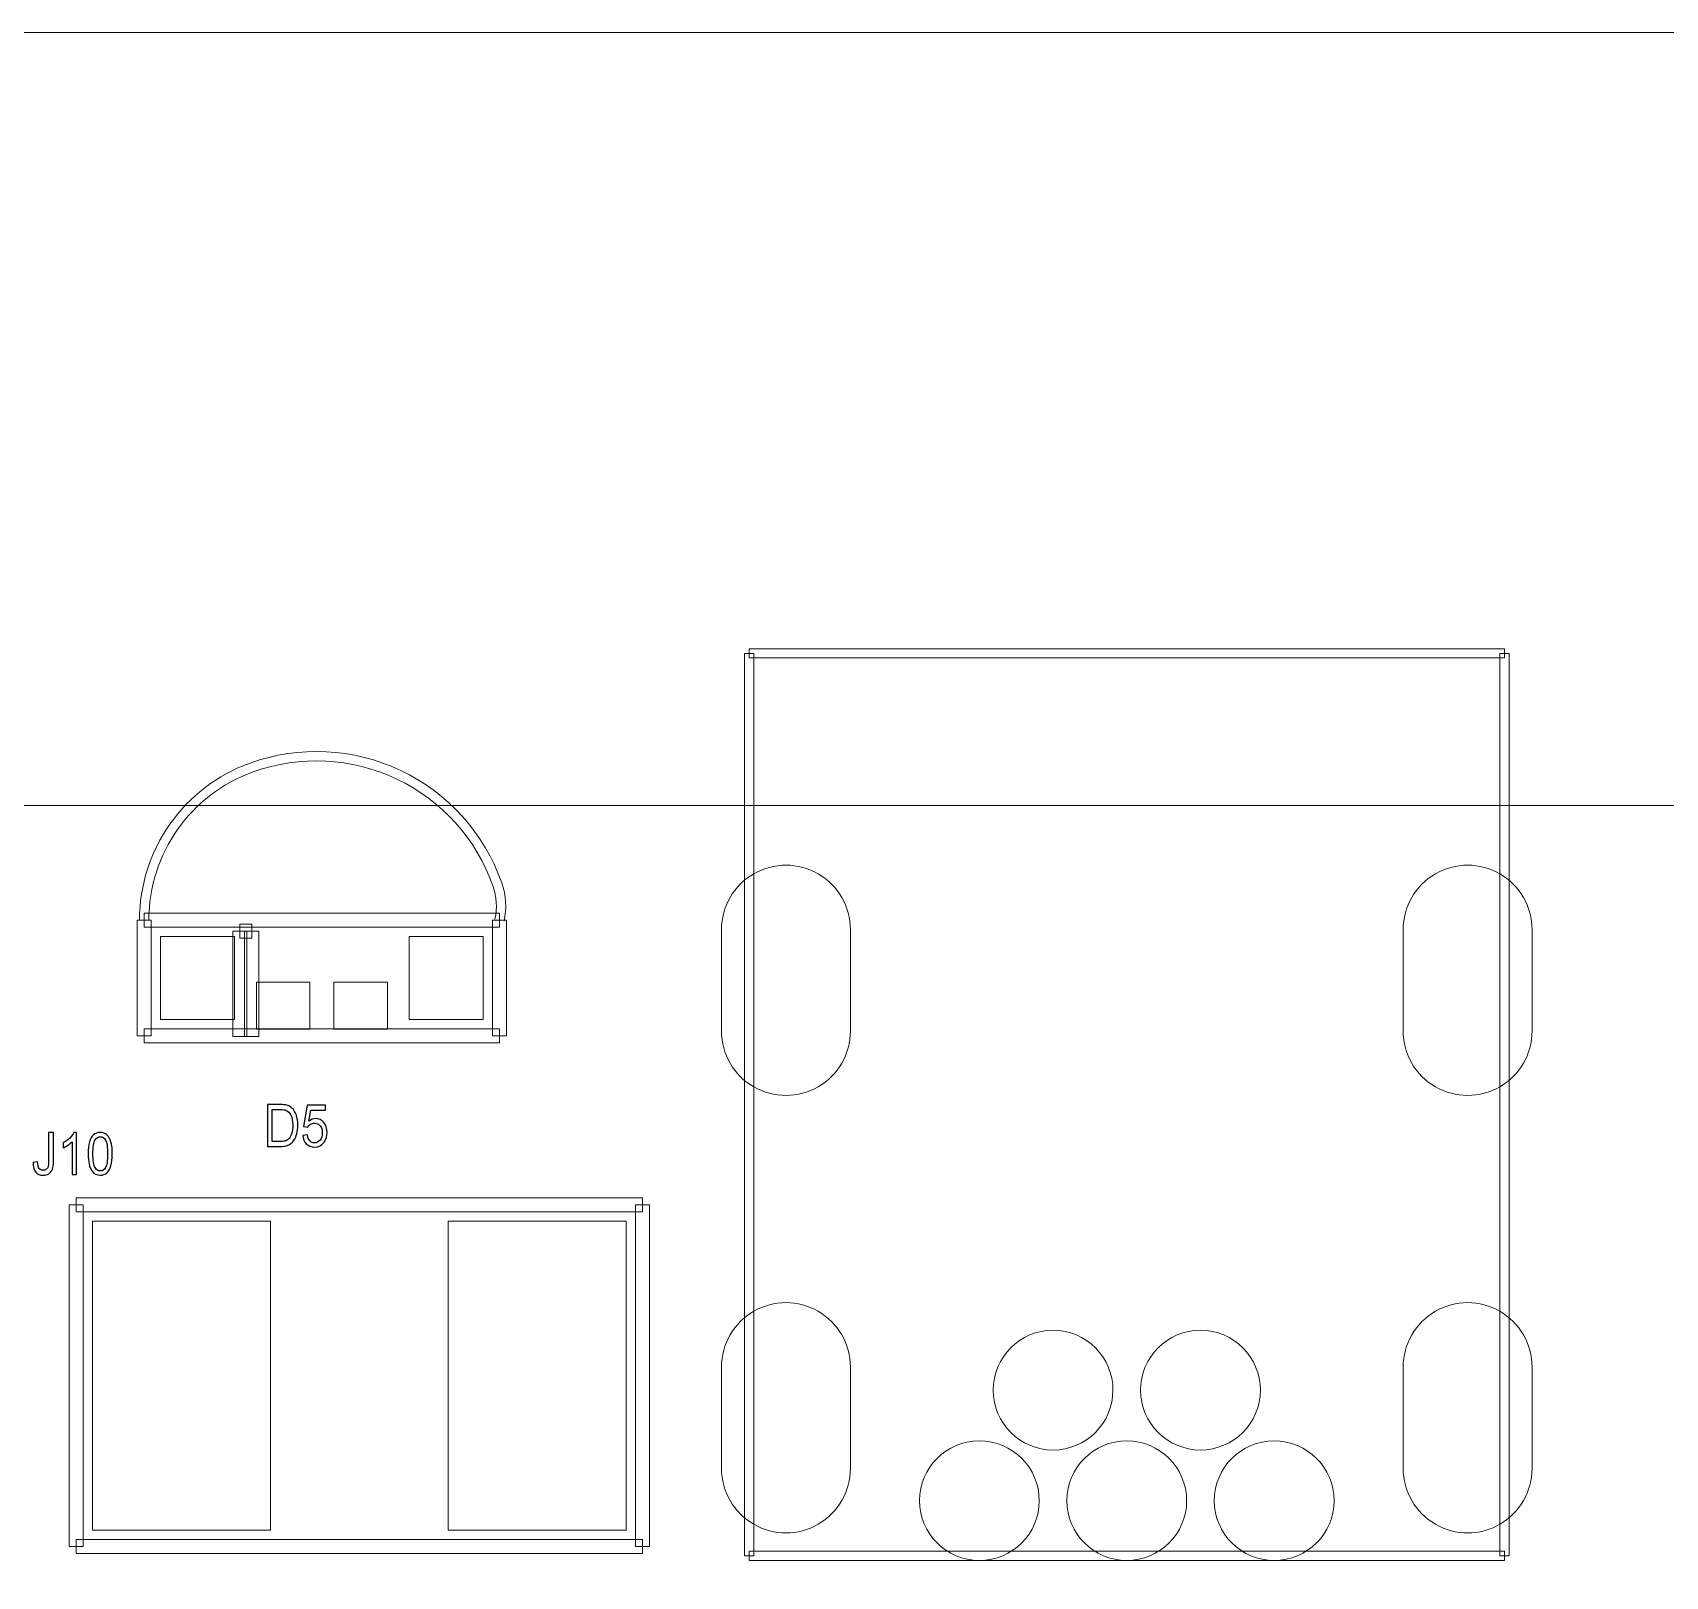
# Model space of a CAD drawing. Header units: millimetres. Extents: x -62 to 58, y -47 to 48.
# Drawn here: x -30.88 to -13.15, y 25.81 to 42.57 of the extents above; entities that cross this region are included whole.
import ezdxf

# ---------------------------------------------------------------- set-up
doc = ezdxf.new("R2010")
doc.units = ezdxf.units.MM
doc.header["$MEASUREMENT"] = 0
for name, color, linetype in [('BG_OUTLINE', 7, 'Continuous'), ('PG_SILKSCREEN_TOP', 7, 'Continuous'), ('PIN_SOLDERMASK_TOP', 7, 'Continuous'), ('RD_SILKSCREEN_TOP', 7, 'Continuous')]:
    doc.layers.add(name, color=color, linetype=linetype)

msp = doc.modelspace()

# ---------------------------------------------------------------- linework, layer by layer
at = {"layer": 'BG_OUTLINE', "lineweight": 20}
msp.add_open_spline([(-37.1347, 42.5733), (-37.1347, 42.5733), (-10.2111, 42.5733), (-10.2111, 42.5733)], degree=3, dxfattribs=at)
at = {"layer": 'BG_OUTLINE', "lineweight": 9}
msp.add_open_spline([(-39.9999, -35.8165), (-39.9999, -35.8165), (-39.9999, 34.1833), (-39.9999, 34.1833), (-39.9999, 34.1833), (-39.9999, 34.1833), (39.9999, 34.1833), (39.9999, 34.1833), (39.9999, 34.1833), (39.9999, 34.1833), (39.9999, -35.8165), (39.9999, -35.8165), (39.9999, -35.8165), (39.9999, -35.8165), (-39.9999, -35.8165), (-39.9999, -35.8165)], degree=3, knots=[0, 0, 0, 0, 0.25, 0.25, 0.25, 0.25, 0.5, 0.5, 0.5, 0.5, 0.75, 0.75, 0.75, 0.75, 1, 1, 1, 1], dxfattribs=at)
at = {"layer": 'PG_SILKSCREEN_TOP', "lineweight": 9}
for points, knots in [([(-23.0491, 26.0336), (-23.0491, 26.0336), (-23.1491, 26.0336), (-23.1491, 26.0336), (-23.1491, 26.0336), (-23.1491, 26.0336), (-23.1491, 35.8336), (-23.1491, 35.8336), (-23.1491, 35.8336), (-23.1491, 35.8336), (-23.0491, 35.8336), (-23.0491, 35.8336), (-23.0491, 35.8336), (-23.0491, 35.8336), (-23.0491, 26.0336), (-23.0491, 26.0336)], [0, 0, 0, 0, 0.25, 0.25, 0.25, 0.25, 0.5, 0.5, 0.5, 0.5, 0.75, 0.75, 0.75, 0.75, 1, 1, 1, 1]), ([(-23.0991, 35.7836), (-23.0991, 35.7836), (-23.0991, 35.8836), (-23.0991, 35.8836), (-23.0991, 35.8836), (-23.0991, 35.8836), (-14.8992, 35.8836), (-14.8992, 35.8836), (-14.8992, 35.8836), (-14.8992, 35.8836), (-14.8992, 35.7836), (-14.8992, 35.7836), (-14.8992, 35.7836), (-14.8992, 35.7836), (-23.0991, 35.7836), (-23.0991, 35.7836)], [0, 0, 0, 0, 0.25, 0.25, 0.25, 0.25, 0.5, 0.5, 0.5, 0.5, 0.75, 0.75, 0.75, 0.75, 1, 1, 1, 1]), ([(-14.9492, 35.8336), (-14.9492, 35.8336), (-14.8492, 35.8336), (-14.8492, 35.8336), (-14.8492, 35.8336), (-14.8492, 35.8336), (-14.8492, 26.0336), (-14.8492, 26.0336), (-14.8492, 26.0336), (-14.8492, 26.0336), (-14.9492, 26.0336), (-14.9492, 26.0336), (-14.9492, 26.0336), (-14.9492, 26.0336), (-14.9492, 35.8336), (-14.9492, 35.8336)], [0, 0, 0, 0, 0.25, 0.25, 0.25, 0.25, 0.5, 0.5, 0.5, 0.5, 0.75, 0.75, 0.75, 0.75, 1, 1, 1, 1]), ([(-28.5159, 34.6426), (-27.9816, 34.8344), (-27.3929, 34.8052), (-26.8803, 34.5615), (-26.8803, 34.5615), (-26.3676, 34.3178), (-25.9724, 33.8771), (-25.7838, 33.3416)], [0, 0, 0, 0, 0.5, 0.5, 0.5, 0.5, 1, 1, 1, 1]), ([(-25.8797, 33.3079), (-26.0594, 33.8185), (-26.4354, 34.2363), (-26.9243, 34.4687), (-26.9243, 34.4687), (-27.4132, 34.7011), (-27.9721, 34.7298), (-28.4816, 34.5469)], [0, 0, 0, 0, 0.5, 0.5, 0.5, 0.5, 1, 1, 1, 1]), ([(-29.6654, 32.8612), (-29.6654, 32.8612), (-29.6654, 33.0136), (-29.6654, 33.0136), (-29.6654, 33.0136), (-29.6654, 33.0136), (-25.8081, 33.0136), (-25.8081, 33.0136), (-25.8081, 33.0136), (-25.8081, 33.0136), (-25.8081, 32.8612), (-25.8081, 32.8612), (-25.8081, 32.8612), (-25.8081, 32.8612), (-29.6654, 32.8612), (-29.6654, 32.8612)], [0, 0, 0, 0, 0.25, 0.25, 0.25, 0.25, 0.5, 0.5, 0.5, 0.5, 0.75, 0.75, 0.75, 0.75, 1, 1, 1, 1]), ([(-29.5892, 31.6801), (-29.5892, 31.6801), (-29.7416, 31.6801), (-29.7416, 31.6801), (-29.7416, 31.6801), (-29.7416, 31.6801), (-29.7416, 32.9374), (-29.7416, 32.9374), (-29.7416, 32.9374), (-29.7416, 32.9374), (-29.5892, 32.9374), (-29.5892, 32.9374), (-29.5892, 32.9374), (-29.5892, 32.9374), (-29.5892, 31.6801), (-29.5892, 31.6801)], [0, 0, 0, 0, 0.25, 0.25, 0.25, 0.25, 0.5, 0.5, 0.5, 0.5, 0.75, 0.75, 0.75, 0.75, 1, 1, 1, 1]), ([(-28.702, 32.8167), (-28.702, 32.8167), (-28.5496, 32.8167), (-28.5496, 32.8167), (-28.5496, 32.8167), (-28.5496, 32.8167), (-28.5496, 31.6737), (-28.5496, 31.6737), (-28.5496, 31.6737), (-28.5496, 31.6737), (-28.702, 31.6737), (-28.702, 31.6737), (-28.702, 31.6737), (-28.702, 31.6737), (-28.702, 32.8167), (-28.702, 32.8167)], [0, 0, 0, 0, 0.25, 0.25, 0.25, 0.25, 0.5, 0.5, 0.5, 0.5, 0.75, 0.75, 0.75, 0.75, 1, 1, 1, 1]), ([(-28.4988, 32.8929), (-28.4988, 32.8929), (-28.4988, 32.7405), (-28.4988, 32.7405), (-28.4988, 32.7405), (-28.4988, 32.7405), (-28.6258, 32.7405), (-28.6258, 32.7405), (-28.6258, 32.7405), (-28.6258, 32.7405), (-28.6258, 32.8929), (-28.6258, 32.8929), (-28.6258, 32.8929), (-28.6258, 32.8929), (-28.4988, 32.8929), (-28.4988, 32.8929)], [0, 0, 0, 0, 0.25, 0.25, 0.25, 0.25, 0.5, 0.5, 0.5, 0.5, 0.75, 0.75, 0.75, 0.75, 1, 1, 1, 1]), ([(-28.4226, 31.6737), (-28.4226, 31.6737), (-28.575, 31.6737), (-28.575, 31.6737), (-28.575, 31.6737), (-28.575, 31.6737), (-28.575, 32.8167), (-28.575, 32.8167), (-28.575, 32.8167), (-28.575, 32.8167), (-28.4226, 32.8167), (-28.4226, 32.8167), (-28.4226, 32.8167), (-28.4226, 32.8167), (-28.4226, 31.6737), (-28.4226, 31.6737)], [0, 0, 0, 0, 0.25, 0.25, 0.25, 0.25, 0.5, 0.5, 0.5, 0.5, 0.75, 0.75, 0.75, 0.75, 1, 1, 1, 1]), ([(-25.8843, 32.9374), (-25.8843, 32.9374), (-25.7319, 32.9374), (-25.7319, 32.9374), (-25.7319, 32.9374), (-25.7319, 32.9374), (-25.7319, 31.6801), (-25.7319, 31.6801), (-25.7319, 31.6801), (-25.7319, 31.6801), (-25.8843, 31.6801), (-25.8843, 31.6801), (-25.8843, 31.6801), (-25.8843, 31.6801), (-25.8843, 32.9374), (-25.8843, 32.9374)], [0, 0, 0, 0, 0.25, 0.25, 0.25, 0.25, 0.5, 0.5, 0.5, 0.5, 0.75, 0.75, 0.75, 0.75, 1, 1, 1, 1]), ([(-25.8081, 31.7563), (-25.8081, 31.7563), (-25.8081, 31.6039), (-25.8081, 31.6039), (-25.8081, 31.6039), (-25.8081, 31.6039), (-29.6654, 31.6039), (-29.6654, 31.6039), (-29.6654, 31.6039), (-29.6654, 31.6039), (-29.6654, 31.7563), (-29.6654, 31.7563), (-29.6654, 31.7563), (-29.6654, 31.7563), (-25.8081, 31.7563), (-25.8081, 31.7563)], [0, 0, 0, 0, 0.25, 0.25, 0.25, 0.25, 0.5, 0.5, 0.5, 0.5, 0.75, 0.75, 0.75, 0.75, 1, 1, 1, 1]), ([(-30.3276, 26.1365), (-30.3276, 26.1365), (-30.48, 26.1365), (-30.48, 26.1365), (-30.48, 26.1365), (-30.48, 26.1365), (-30.48, 29.8449), (-30.48, 29.8449), (-30.48, 29.8449), (-30.48, 29.8449), (-30.3276, 29.8449), (-30.3276, 29.8449), (-30.3276, 29.8449), (-30.3276, 29.8449), (-30.3276, 26.1365), (-30.3276, 26.1365)], [0, 0, 0, 0, 0.25, 0.25, 0.25, 0.25, 0.5, 0.5, 0.5, 0.5, 0.75, 0.75, 0.75, 0.75, 1, 1, 1, 1]), ([(-30.4038, 29.7687), (-30.4038, 29.7687), (-30.4038, 29.9211), (-30.4038, 29.9211), (-30.4038, 29.9211), (-30.4038, 29.9211), (-24.257, 29.9211), (-24.257, 29.9211), (-24.257, 29.9211), (-24.257, 29.9211), (-24.257, 29.7687), (-24.257, 29.7687), (-24.257, 29.7687), (-24.257, 29.7687), (-30.4038, 29.7687), (-30.4038, 29.7687)], [0, 0, 0, 0, 0.25, 0.25, 0.25, 0.25, 0.5, 0.5, 0.5, 0.5, 0.75, 0.75, 0.75, 0.75, 1, 1, 1, 1]), ([(-24.3332, 29.8449), (-24.3332, 29.8449), (-24.1808, 29.8449), (-24.1808, 29.8449), (-24.1808, 29.8449), (-24.1808, 29.8449), (-24.1808, 26.1365), (-24.1808, 26.1365), (-24.1808, 26.1365), (-24.1808, 26.1365), (-24.3332, 26.1365), (-24.3332, 26.1365), (-24.3332, 26.1365), (-24.3332, 26.1365), (-24.3332, 29.8449), (-24.3332, 29.8449)], [0, 0, 0, 0, 0.25, 0.25, 0.25, 0.25, 0.5, 0.5, 0.5, 0.5, 0.75, 0.75, 0.75, 0.75, 1, 1, 1, 1]), ([(-24.257, 26.2127), (-24.257, 26.2127), (-24.257, 26.0603), (-24.257, 26.0603), (-24.257, 26.0603), (-24.257, 26.0603), (-30.4038, 26.0603), (-30.4038, 26.0603), (-30.4038, 26.0603), (-30.4038, 26.0603), (-30.4038, 26.2127), (-30.4038, 26.2127), (-30.4038, 26.2127), (-30.4038, 26.2127), (-24.257, 26.2127), (-24.257, 26.2127)], [0, 0, 0, 0, 0.25, 0.25, 0.25, 0.25, 0.5, 0.5, 0.5, 0.5, 0.75, 0.75, 0.75, 0.75, 1, 1, 1, 1]), ([(-14.8992, 26.0836), (-14.8992, 26.0836), (-14.8992, 25.9836), (-14.8992, 25.9836), (-14.8992, 25.9836), (-14.8992, 25.9836), (-23.0991, 25.9836), (-23.0991, 25.9836), (-23.0991, 25.9836), (-23.0991, 25.9836), (-23.0991, 26.0836), (-23.0991, 26.0836), (-23.0991, 26.0836), (-23.0991, 26.0836), (-14.8992, 26.0836), (-14.8992, 26.0836)], [0, 0, 0, 0, 0.25, 0.25, 0.25, 0.25, 0.5, 0.5, 0.5, 0.5, 0.75, 0.75, 0.75, 0.75, 1, 1, 1, 1])]:
    msp.add_open_spline(points, degree=3, knots=knots, dxfattribs=at)
for points in [[(-29.7162, 32.9374), (-29.7164, 33.7018), (-29.2354, 34.3844), (-28.5159, 34.6426)], [(-28.4816, 34.5469), (-29.1614, 34.3031), (-29.6148, 33.6596), (-29.6146, 32.9374)], [(-25.7838, 33.3416), (-25.737, 33.2083), (-25.7282, 33.0645), (-25.7585, 32.9265)], [(-25.8577, 32.9483), (-25.8315, 33.0679), (-25.8391, 33.1924), (-25.8797, 33.3079)]]:
    msp.add_open_spline(points, degree=3, dxfattribs=at)
at = {"layer": 'PIN_SOLDERMASK_TOP', "lineweight": 9}
for points, knots in [([(-23.3991, 31.7336), (-23.3991, 31.7336), (-23.3991, 32.8336), (-23.3991, 32.8336), (-23.3991, 32.8336), (-23.3991, 33.0836), (-23.2657, 33.3147), (-23.0491, 33.4398), (-23.0491, 33.4398), (-22.8326, 33.5648), (-22.5657, 33.5648), (-22.3491, 33.4398), (-22.3491, 33.4398), (-22.1326, 33.3147), (-21.9991, 33.0836), (-21.9991, 32.8336), (-21.9991, 32.8336), (-21.9991, 32.8336), (-21.9991, 31.7336), (-21.9991, 31.7336), (-21.9991, 31.7336), (-21.9991, 31.4835), (-22.1326, 31.2524), (-22.3491, 31.1273), (-22.3491, 31.1273), (-22.5657, 31.0023), (-22.8326, 31.0023), (-23.0491, 31.1273), (-23.0491, 31.1273), (-23.2657, 31.2524), (-23.3991, 31.4835), (-23.3991, 31.7336)], [0, 0, 0, 0, 0.125, 0.125, 0.125, 0.125, 0.25, 0.25, 0.25, 0.25, 0.375, 0.375, 0.375, 0.375, 0.5, 0.5, 0.5, 0.5, 0.625, 0.625, 0.625, 0.625, 0.75, 0.75, 0.75, 0.75, 0.875, 0.875, 0.875, 0.875, 1, 1, 1, 1]), ([(-15.9992, 31.7336), (-15.9992, 31.7336), (-15.9992, 32.8336), (-15.9992, 32.8336), (-15.9992, 32.8336), (-15.9992, 33.0836), (-15.8657, 33.3147), (-15.6492, 33.4398), (-15.6492, 33.4398), (-15.4326, 33.5648), (-15.1657, 33.5648), (-14.9492, 33.4398), (-14.9492, 33.4398), (-14.7326, 33.3147), (-14.5992, 33.0836), (-14.5992, 32.8336), (-14.5992, 32.8336), (-14.5992, 32.8336), (-14.5992, 31.7336), (-14.5992, 31.7336), (-14.5992, 31.7336), (-14.5992, 31.4835), (-14.7326, 31.2524), (-14.9492, 31.1273), (-14.9492, 31.1273), (-15.1657, 31.0023), (-15.4326, 31.0023), (-15.6492, 31.1273), (-15.6492, 31.1273), (-15.8657, 31.2524), (-15.9992, 31.4835), (-15.9992, 31.7336)], [0, 0, 0, 0, 0.125, 0.125, 0.125, 0.125, 0.25, 0.25, 0.25, 0.25, 0.375, 0.375, 0.375, 0.375, 0.5, 0.5, 0.5, 0.5, 0.625, 0.625, 0.625, 0.625, 0.75, 0.75, 0.75, 0.75, 0.875, 0.875, 0.875, 0.875, 1, 1, 1, 1]), ([(-28.6859, 32.7596), (-28.6859, 32.7596), (-28.6859, 31.8579), (-28.6859, 31.8579), (-28.6859, 31.8579), (-28.6859, 31.8579), (-29.4876, 31.8579), (-29.4876, 31.8579), (-29.4876, 31.8579), (-29.4876, 31.8579), (-29.4876, 32.7596), (-29.4876, 32.7596), (-29.4876, 32.7596), (-29.4876, 32.7596), (-28.6859, 32.7596), (-28.6859, 32.7596)], [0, 0, 0, 0, 0.25, 0.25, 0.25, 0.25, 0.5, 0.5, 0.5, 0.5, 0.75, 0.75, 0.75, 0.75, 1, 1, 1, 1]), ([(-25.9859, 32.7596), (-25.9859, 32.7596), (-25.9859, 31.8579), (-25.9859, 31.8579), (-25.9859, 31.8579), (-25.9859, 31.8579), (-26.7876, 31.8579), (-26.7876, 31.8579), (-26.7876, 31.8579), (-26.7876, 31.8579), (-26.7876, 32.7596), (-26.7876, 32.7596), (-26.7876, 32.7596), (-26.7876, 32.7596), (-25.9859, 32.7596), (-25.9859, 32.7596)], [0, 0, 0, 0, 0.25, 0.25, 0.25, 0.25, 0.5, 0.5, 0.5, 0.5, 0.75, 0.75, 0.75, 0.75, 1, 1, 1, 1]), ([(-27.866, 32.2628), (-27.866, 32.2628), (-27.866, 31.7548), (-27.866, 31.7548), (-27.866, 31.7548), (-27.866, 31.7548), (-28.4477, 31.7548), (-28.4477, 31.7548), (-28.4477, 31.7548), (-28.4477, 31.7548), (-28.4477, 32.2628), (-28.4477, 32.2628), (-28.4477, 32.2628), (-28.4477, 32.2628), (-27.866, 32.2628), (-27.866, 32.2628)], [0, 0, 0, 0, 0.25, 0.25, 0.25, 0.25, 0.5, 0.5, 0.5, 0.5, 0.75, 0.75, 0.75, 0.75, 1, 1, 1, 1]), ([(-27.0258, 32.2628), (-27.0258, 32.2628), (-27.0258, 31.7548), (-27.0258, 31.7548), (-27.0258, 31.7548), (-27.0258, 31.7548), (-27.6075, 31.7548), (-27.6075, 31.7548), (-27.6075, 31.7548), (-27.6075, 31.7548), (-27.6075, 32.2628), (-27.6075, 32.2628), (-27.6075, 32.2628), (-27.6075, 32.2628), (-27.0258, 32.2628), (-27.0258, 32.2628)], [0, 0, 0, 0, 0.25, 0.25, 0.25, 0.25, 0.5, 0.5, 0.5, 0.5, 0.75, 0.75, 0.75, 0.75, 1, 1, 1, 1]), ([(-30.226, 26.3143), (-30.226, 26.3143), (-30.226, 29.6671), (-30.226, 29.6671), (-30.226, 29.6671), (-30.226, 29.6671), (-28.2956, 29.6671), (-28.2956, 29.6671), (-28.2956, 29.6671), (-28.2956, 29.6671), (-28.2956, 26.3143), (-28.2956, 26.3143), (-28.2956, 26.3143), (-28.2956, 26.3143), (-30.226, 26.3143), (-30.226, 26.3143)], [0, 0, 0, 0, 0.25, 0.25, 0.25, 0.25, 0.5, 0.5, 0.5, 0.5, 0.75, 0.75, 0.75, 0.75, 1, 1, 1, 1]), ([(-26.3652, 26.3143), (-26.3652, 26.3143), (-26.3652, 29.6671), (-26.3652, 29.6671), (-26.3652, 29.6671), (-26.3652, 29.6671), (-24.4348, 29.6671), (-24.4348, 29.6671), (-24.4348, 29.6671), (-24.4348, 29.6671), (-24.4348, 26.3143), (-24.4348, 26.3143), (-24.4348, 26.3143), (-24.4348, 26.3143), (-26.3652, 26.3143), (-26.3652, 26.3143)], [0, 0, 0, 0, 0.25, 0.25, 0.25, 0.25, 0.5, 0.5, 0.5, 0.5, 0.75, 0.75, 0.75, 0.75, 1, 1, 1, 1]), ([(-23.3991, 26.9836), (-23.3991, 26.9836), (-23.3991, 28.0835), (-23.3991, 28.0835), (-23.3991, 28.0835), (-23.3991, 28.3336), (-23.2657, 28.5647), (-23.0491, 28.6898), (-23.0491, 28.6898), (-22.8326, 28.8148), (-22.5657, 28.8148), (-22.3491, 28.6898), (-22.3491, 28.6898), (-22.1326, 28.5647), (-21.9991, 28.3336), (-21.9991, 28.0835), (-21.9991, 28.0835), (-21.9991, 28.0835), (-21.9991, 26.9836), (-21.9991, 26.9836), (-21.9991, 26.9836), (-21.9991, 26.7335), (-22.1326, 26.5024), (-22.3491, 26.3773), (-22.3491, 26.3773), (-22.5657, 26.2523), (-22.8326, 26.2523), (-23.0491, 26.3773), (-23.0491, 26.3773), (-23.2657, 26.5024), (-23.3991, 26.7335), (-23.3991, 26.9836)], [0, 0, 0, 0, 0.125, 0.125, 0.125, 0.125, 0.25, 0.25, 0.25, 0.25, 0.375, 0.375, 0.375, 0.375, 0.5, 0.5, 0.5, 0.5, 0.625, 0.625, 0.625, 0.625, 0.75, 0.75, 0.75, 0.75, 0.875, 0.875, 0.875, 0.875, 1, 1, 1, 1]), ([(-15.9992, 26.9836), (-15.9992, 26.9836), (-15.9992, 28.0835), (-15.9992, 28.0835), (-15.9992, 28.0835), (-15.9992, 28.3336), (-15.8657, 28.5647), (-15.6492, 28.6898), (-15.6492, 28.6898), (-15.4326, 28.8148), (-15.1657, 28.8148), (-14.9492, 28.6898), (-14.9492, 28.6898), (-14.7326, 28.5647), (-14.5992, 28.3336), (-14.5992, 28.0835), (-14.5992, 28.0835), (-14.5992, 28.0835), (-14.5992, 26.9836), (-14.5992, 26.9836), (-14.5992, 26.9836), (-14.5992, 26.7335), (-14.7326, 26.5024), (-14.9492, 26.3773), (-14.9492, 26.3773), (-15.1657, 26.2523), (-15.4326, 26.2523), (-15.6492, 26.3773), (-15.6492, 26.3773), (-15.8657, 26.5024), (-15.9992, 26.7335), (-15.9992, 26.9836)], [0, 0, 0, 0, 0.125, 0.125, 0.125, 0.125, 0.25, 0.25, 0.25, 0.25, 0.375, 0.375, 0.375, 0.375, 0.5, 0.5, 0.5, 0.5, 0.625, 0.625, 0.625, 0.625, 0.75, 0.75, 0.75, 0.75, 0.875, 0.875, 0.875, 0.875, 1, 1, 1, 1]), ([(-19.1491, 27.8335), (-19.1491, 28.1925), (-19.4402, 28.4835), (-19.7991, 28.4835), (-19.7991, 28.4835), (-20.1581, 28.4835), (-20.4491, 28.1925), (-20.4491, 27.8336), (-20.4491, 27.8336), (-20.4491, 27.4746), (-20.1581, 27.1836), (-19.7992, 27.1836), (-19.7992, 27.1836), (-19.4402, 27.1835), (-19.1492, 27.4746), (-19.1491, 27.8335)], [0, 0, 0, 0, 0.25, 0.25, 0.25, 0.25, 0.5, 0.5, 0.5, 0.5, 0.75, 0.75, 0.75, 0.75, 1, 1, 1, 1]), ([(-17.5492, 27.8335), (-17.5492, 28.1925), (-17.8402, 28.4835), (-18.1992, 28.4835), (-18.1992, 28.4835), (-18.5581, 28.4835), (-18.8491, 28.1925), (-18.8491, 27.8336), (-18.8491, 27.8336), (-18.8492, 27.4746), (-18.5581, 27.1836), (-18.1992, 27.1836), (-18.1992, 27.1836), (-17.8402, 27.1835), (-17.5492, 27.4746), (-17.5492, 27.8335)], [0, 0, 0, 0, 0.25, 0.25, 0.25, 0.25, 0.5, 0.5, 0.5, 0.5, 0.75, 0.75, 0.75, 0.75, 1, 1, 1, 1]), ([(-19.9491, 26.6336), (-19.9491, 26.9925), (-20.2402, 27.2836), (-20.5991, 27.2836), (-20.5991, 27.2836), (-20.9581, 27.2836), (-21.2491, 26.9925), (-21.2491, 26.6336), (-21.2491, 26.6336), (-21.2491, 26.2746), (-20.9581, 25.9836), (-20.5991, 25.9836), (-20.5991, 25.9836), (-20.2402, 25.9836), (-19.9491, 26.2746), (-19.9491, 26.6335)], [0, 0, 0, 0, 0.25, 0.25, 0.25, 0.25, 0.5, 0.5, 0.5, 0.5, 0.75, 0.75, 0.75, 0.75, 1, 1, 1, 1]), ([(-18.3492, 26.6336), (-18.3492, 26.9925), (-18.6402, 27.2836), (-18.9991, 27.2836), (-18.9991, 27.2836), (-19.3581, 27.2836), (-19.6491, 26.9925), (-19.6491, 26.6336), (-19.6491, 26.6336), (-19.6491, 26.2746), (-19.3581, 25.9836), (-18.9992, 25.9836), (-18.9992, 25.9836), (-18.6402, 25.9836), (-18.3492, 26.2746), (-18.3492, 26.6335)], [0, 0, 0, 0, 0.25, 0.25, 0.25, 0.25, 0.5, 0.5, 0.5, 0.5, 0.75, 0.75, 0.75, 0.75, 1, 1, 1, 1]), ([(-16.7492, 26.6336), (-16.7492, 26.9925), (-17.0402, 27.2836), (-17.3992, 27.2836), (-17.3992, 27.2836), (-17.7581, 27.2836), (-18.0492, 26.9925), (-18.0492, 26.6336), (-18.0492, 26.6336), (-18.0492, 26.2746), (-17.7581, 25.9836), (-17.3992, 25.9836), (-17.3992, 25.9836), (-17.0402, 25.9836), (-16.7492, 26.2746), (-16.7492, 26.6335)], [0, 0, 0, 0, 0.25, 0.25, 0.25, 0.25, 0.5, 0.5, 0.5, 0.5, 0.75, 0.75, 0.75, 0.75, 1, 1, 1, 1])]:
    msp.add_open_spline(points, degree=3, knots=knots, dxfattribs=at)
at = {"layer": 'RD_SILKSCREEN_TOP', "color": 142}
for points, knots in [([(-28.3287, 30.48), (-28.3287, 30.48), (-28.3287, 30.9346), (-28.3287, 30.9346), (-28.3287, 30.9346), (-28.3287, 30.9346), (-28.191, 30.9346), (-28.191, 30.9346), (-28.191, 30.9346), (-28.1598, 30.9346), (-28.136, 30.9323), (-28.1197, 30.928), (-28.1197, 30.928), (-28.0968, 30.9221), (-28.0772, 30.9112), (-28.061, 30.8955), (-28.061, 30.8955), (-28.04, 30.8752), (-28.0241, 30.8494), (-28.0137, 30.8178), (-28.0137, 30.8178), (-28.0032, 30.7863), (-27.998, 30.7503), (-27.998, 30.7098), (-27.998, 30.7098), (-27.998, 30.6753), (-28.0015, 30.6447), (-28.0087, 30.618), (-28.0087, 30.618), (-28.0158, 30.5913), (-28.0248, 30.5692), (-28.036, 30.5518), (-28.036, 30.5518), (-28.0471, 30.5343), (-28.0591, 30.5205), (-28.0723, 30.5106), (-28.0723, 30.5106), (-28.0855, 30.5005), (-28.1015, 30.4929), (-28.12, 30.4877), (-28.12, 30.4877), (-28.1388, 30.4825), (-28.1602, 30.48), (-28.1844, 30.48), (-28.1844, 30.48), (-28.1844, 30.48), (-28.3287, 30.48), (-28.3287, 30.48)], [0, 0, 0, 0, 0.0833333, 0.0833333, 0.0833333, 0.0833333, 0.1666667, 0.1666667, 0.1666667, 0.1666667, 0.25, 0.25, 0.25, 0.25, 0.3333333, 0.3333333, 0.3333333, 0.3333333, 0.4166667, 0.4166667, 0.4166667, 0.4166667, 0.5, 0.5, 0.5, 0.5, 0.5833333, 0.5833333, 0.5833333, 0.5833333, 0.6666667, 0.6666667, 0.6666667, 0.6666667, 0.75, 0.75, 0.75, 0.75, 0.8333333, 0.8333333, 0.8333333, 0.8333333, 0.9166667, 0.9166667, 0.9166667, 0.9166667, 1, 1, 1, 1]), ([(-28.2758, 30.5337), (-28.2758, 30.5337), (-28.1903, 30.5337), (-28.1903, 30.5337), (-28.1903, 30.5337), (-28.164, 30.5337), (-28.1433, 30.5364), (-28.1282, 30.542), (-28.1282, 30.542), (-28.1133, 30.5476), (-28.1014, 30.5555), (-28.0924, 30.5656), (-28.0924, 30.5656), (-28.0798, 30.5798), (-28.07, 30.5991), (-28.0631, 30.6231), (-28.0631, 30.6231), (-28.0561, 30.6472), (-28.0525, 30.6763), (-28.0525, 30.7107), (-28.0525, 30.7107), (-28.0525, 30.7582), (-28.0594, 30.7947), (-28.0731, 30.8203), (-28.0731, 30.8203), (-28.0869, 30.8459), (-28.1036, 30.8629), (-28.1232, 30.8716), (-28.1232, 30.8716), (-28.1374, 30.8778), (-28.1603, 30.8809), (-28.1917, 30.8809), (-28.1917, 30.8809), (-28.1917, 30.8809), (-28.2758, 30.8809), (-28.2758, 30.8809), (-28.2758, 30.8809), (-28.2758, 30.8809), (-28.2758, 30.5337), (-28.2758, 30.5337)], [0, 0, 0, 0, 0.1, 0.1, 0.1, 0.1, 0.2, 0.2, 0.2, 0.2, 0.3, 0.3, 0.3, 0.3, 0.4, 0.4, 0.4, 0.4, 0.5, 0.5, 0.5, 0.5, 0.6, 0.6, 0.6, 0.6, 0.7, 0.7, 0.7, 0.7, 0.8, 0.8, 0.8, 0.8, 0.9, 0.9, 0.9, 0.9, 1, 1, 1, 1]), ([(-27.945, 30.5991), (-27.945, 30.5991), (-27.8934, 30.604), (-27.8934, 30.604), (-27.8934, 30.604), (-27.8896, 30.5755), (-27.8807, 30.5541), (-27.8669, 30.5397), (-27.8669, 30.5397), (-27.8529, 30.5253), (-27.8361, 30.5181), (-27.8165, 30.5181), (-27.8165, 30.5181), (-27.7928, 30.5181), (-27.7728, 30.5283), (-27.7565, 30.5485), (-27.7565, 30.5485), (-27.7401, 30.5688), (-27.7319, 30.5957), (-27.7319, 30.6291), (-27.7319, 30.6291), (-27.7319, 30.661), (-27.7398, 30.6861), (-27.7555, 30.7045), (-27.7555, 30.7045), (-27.7713, 30.7229), (-27.7918, 30.7321), (-27.8174, 30.7321), (-27.8174, 30.7321), (-27.8331, 30.7321), (-27.8474, 30.728), (-27.8601, 30.7198), (-27.8601, 30.7198), (-27.8729, 30.7117), (-27.8829, 30.7011), (-27.8901, 30.6881), (-27.8901, 30.6881), (-27.8901, 30.6881), (-27.9363, 30.6948), (-27.9363, 30.6948), (-27.9363, 30.6948), (-27.9363, 30.6948), (-27.8975, 30.9283), (-27.8975, 30.9283), (-27.8975, 30.9283), (-27.8975, 30.9283), (-27.6986, 30.9283), (-27.6986, 30.9283), (-27.6986, 30.9283), (-27.6986, 30.9283), (-27.6986, 30.875), (-27.6986, 30.875), (-27.6986, 30.875), (-27.6986, 30.875), (-27.8582, 30.875), (-27.8582, 30.875), (-27.8582, 30.875), (-27.8582, 30.875), (-27.8798, 30.7528), (-27.8798, 30.7528), (-27.8798, 30.7528), (-27.8558, 30.7719), (-27.8306, 30.7814), (-27.8042, 30.7814), (-27.8042, 30.7814), (-27.7692, 30.7814), (-27.7398, 30.7677), (-27.7158, 30.7401), (-27.7158, 30.7401), (-27.6918, 30.7126), (-27.6797, 30.6773), (-27.6797, 30.6341), (-27.6797, 30.6341), (-27.6797, 30.5929), (-27.6904, 30.5574), (-27.7114, 30.5274), (-27.7114, 30.5274), (-27.7371, 30.4907), (-27.7721, 30.4723), (-27.8165, 30.4723), (-27.8165, 30.4723), (-27.8529, 30.4723), (-27.8826, 30.4838), (-27.9056, 30.507), (-27.9056, 30.507), (-27.9286, 30.5302), (-27.9417, 30.5609), (-27.945, 30.5991)], [0, 0, 0, 0, 0.0454545, 0.0454545, 0.0454545, 0.0454545, 0.0909091, 0.0909091, 0.0909091, 0.0909091, 0.1363636, 0.1363636, 0.1363636, 0.1363636, 0.1818182, 0.1818182, 0.1818182, 0.1818182, 0.2272727, 0.2272727, 0.2272727, 0.2272727, 0.2727273, 0.2727273, 0.2727273, 0.2727273, 0.3181818, 0.3181818, 0.3181818, 0.3181818, 0.3636364, 0.3636364, 0.3636364, 0.3636364, 0.4090909, 0.4090909, 0.4090909, 0.4090909, 0.4545455, 0.4545455, 0.4545455, 0.4545455, 0.5, 0.5, 0.5, 0.5, 0.5454545, 0.5454545, 0.5454545, 0.5454545, 0.5909091, 0.5909091, 0.5909091, 0.5909091, 0.6363636, 0.6363636, 0.6363636, 0.6363636, 0.6818182, 0.6818182, 0.6818182, 0.6818182, 0.7272727, 0.7272727, 0.7272727, 0.7272727, 0.7727273, 0.7727273, 0.7727273, 0.7727273, 0.8181818, 0.8181818, 0.8181818, 0.8181818, 0.8636364, 0.8636364, 0.8636364, 0.8636364, 0.9090909, 0.9090909, 0.9090909, 0.9090909, 0.9545455, 0.9545455, 0.9545455, 0.9545455, 1, 1, 1, 1]), ([(-30.8703, 30.3042), (-30.8703, 30.3042), (-30.8225, 30.3116), (-30.8225, 30.3116), (-30.8225, 30.3116), (-30.8213, 30.2769), (-30.8156, 30.2531), (-30.8054, 30.2403), (-30.8054, 30.2403), (-30.7951, 30.2275), (-30.7811, 30.2211), (-30.7631, 30.2211), (-30.7631, 30.2211), (-30.7497, 30.2211), (-30.7383, 30.2245), (-30.7287, 30.2315), (-30.7287, 30.2315), (-30.719, 30.2384), (-30.7124, 30.2478), (-30.7088, 30.2597), (-30.7088, 30.2597), (-30.7051, 30.2716), (-30.7033, 30.2906), (-30.7033, 30.3166), (-30.7033, 30.3166), (-30.7033, 30.3166), (-30.7033, 30.6298), (-30.7033, 30.6298), (-30.7033, 30.6298), (-30.7033, 30.6298), (-30.6504, 30.6298), (-30.6504, 30.6298), (-30.6504, 30.6298), (-30.6504, 30.6298), (-30.6504, 30.32), (-30.6504, 30.32), (-30.6504, 30.32), (-30.6504, 30.282), (-30.6544, 30.2525), (-30.6625, 30.2316), (-30.6625, 30.2316), (-30.6706, 30.2108), (-30.6835, 30.1949), (-30.701, 30.1839), (-30.701, 30.1839), (-30.7186, 30.173), (-30.7392, 30.1675), (-30.7628, 30.1675), (-30.7628, 30.1675), (-30.798, 30.1675), (-30.8247, 30.1789), (-30.8435, 30.2019), (-30.8435, 30.2019), (-30.8621, 30.2248), (-30.871, 30.2589), (-30.8703, 30.3042)], [0, 0, 0, 0, 0.0714286, 0.0714286, 0.0714286, 0.0714286, 0.1428571, 0.1428571, 0.1428571, 0.1428571, 0.2142857, 0.2142857, 0.2142857, 0.2142857, 0.2857143, 0.2857143, 0.2857143, 0.2857143, 0.3571429, 0.3571429, 0.3571429, 0.3571429, 0.4285714, 0.4285714, 0.4285714, 0.4285714, 0.5, 0.5, 0.5, 0.5, 0.5714286, 0.5714286, 0.5714286, 0.5714286, 0.6428571, 0.6428571, 0.6428571, 0.6428571, 0.7142857, 0.7142857, 0.7142857, 0.7142857, 0.7857143, 0.7857143, 0.7857143, 0.7857143, 0.8571429, 0.8571429, 0.8571429, 0.8571429, 0.9285714, 0.9285714, 0.9285714, 0.9285714, 1, 1, 1, 1]), ([(-30.3989, 30.1752), (-30.3989, 30.1752), (-30.4479, 30.1752), (-30.4479, 30.1752), (-30.4479, 30.1752), (-30.4479, 30.1752), (-30.4479, 30.5308), (-30.4479, 30.5308), (-30.4479, 30.5308), (-30.4598, 30.518), (-30.4752, 30.5052), (-30.4944, 30.4924), (-30.4944, 30.4924), (-30.5137, 30.4796), (-30.5309, 30.4699), (-30.5462, 30.4636), (-30.5462, 30.4636), (-30.5462, 30.4636), (-30.5462, 30.5175), (-30.5462, 30.5175), (-30.5462, 30.5175), (-30.5187, 30.5322), (-30.4947, 30.55), (-30.4741, 30.5708), (-30.4741, 30.5708), (-30.4536, 30.5918), (-30.439, 30.612), (-30.4304, 30.6317), (-30.4304, 30.6317), (-30.4304, 30.6317), (-30.3989, 30.6317), (-30.3989, 30.6317), (-30.3989, 30.6317), (-30.3989, 30.6317), (-30.3989, 30.1752), (-30.3989, 30.1752)], [0, 0, 0, 0, 0.1111111, 0.1111111, 0.1111111, 0.1111111, 0.2222222, 0.2222222, 0.2222222, 0.2222222, 0.3333333, 0.3333333, 0.3333333, 0.3333333, 0.4444444, 0.4444444, 0.4444444, 0.4444444, 0.5555556, 0.5555556, 0.5555556, 0.5555556, 0.6666667, 0.6666667, 0.6666667, 0.6666667, 0.7777778, 0.7777778, 0.7777778, 0.7777778, 0.8888889, 0.8888889, 0.8888889, 0.8888889, 1, 1, 1, 1]), ([(-30.273, 30.3994), (-30.273, 30.4531), (-30.2681, 30.4964), (-30.2584, 30.5291), (-30.2584, 30.5291), (-30.2487, 30.5619), (-30.2342, 30.5872), (-30.215, 30.605), (-30.215, 30.605), (-30.1958, 30.6228), (-30.1717, 30.6317), (-30.1426, 30.6317), (-30.1426, 30.6317), (-30.1211, 30.6317), (-30.1023, 30.6267), (-30.0861, 30.6168), (-30.0861, 30.6168), (-30.0699, 30.6071), (-30.0566, 30.5929), (-30.0459, 30.5744), (-30.0459, 30.5744), (-30.0355, 30.5559), (-30.0271, 30.5333), (-30.0212, 30.5068), (-30.0212, 30.5068), (-30.0151, 30.4802), (-30.0121, 30.4444), (-30.0121, 30.3994), (-30.0121, 30.3994), (-30.0121, 30.346), (-30.017, 30.303), (-30.0266, 30.2702), (-30.0266, 30.2702), (-30.0362, 30.2374), (-30.0507, 30.2121), (-30.0699, 30.1942), (-30.0699, 30.1942), (-30.089, 30.1764), (-30.1132, 30.1675), (-30.1426, 30.1675), (-30.1426, 30.1675), (-30.1812, 30.1675), (-30.2115, 30.1831), (-30.2335, 30.2146), (-30.2335, 30.2146), (-30.2598, 30.2524), (-30.273, 30.3141), (-30.273, 30.3994)], [0, 0, 0, 0, 0.0833333, 0.0833333, 0.0833333, 0.0833333, 0.1666667, 0.1666667, 0.1666667, 0.1666667, 0.25, 0.25, 0.25, 0.25, 0.3333333, 0.3333333, 0.3333333, 0.3333333, 0.4166667, 0.4166667, 0.4166667, 0.4166667, 0.5, 0.5, 0.5, 0.5, 0.5833333, 0.5833333, 0.5833333, 0.5833333, 0.6666667, 0.6666667, 0.6666667, 0.6666667, 0.75, 0.75, 0.75, 0.75, 0.8333333, 0.8333333, 0.8333333, 0.8333333, 0.9166667, 0.9166667, 0.9166667, 0.9166667, 1, 1, 1, 1]), ([(-30.2225, 30.3994), (-30.2225, 30.3247), (-30.2148, 30.2751), (-30.1994, 30.2503), (-30.1994, 30.2503), (-30.1841, 30.2257), (-30.1652, 30.2133), (-30.1426, 30.2133), (-30.1426, 30.2133), (-30.12, 30.2133), (-30.1011, 30.2258), (-30.0857, 30.2506), (-30.0857, 30.2506), (-30.0704, 30.2753), (-30.0626, 30.325), (-30.0626, 30.3994), (-30.0626, 30.3994), (-30.0626, 30.4742), (-30.0704, 30.5239), (-30.0857, 30.5485), (-30.0857, 30.5485), (-30.1011, 30.5731), (-30.1202, 30.5854), (-30.1431, 30.5854), (-30.1431, 30.5854), (-30.1657, 30.5854), (-30.1837, 30.5745), (-30.1972, 30.5528), (-30.1972, 30.5528), (-30.2141, 30.5252), (-30.2225, 30.474), (-30.2225, 30.3994)], [0, 0, 0, 0, 0.125, 0.125, 0.125, 0.125, 0.25, 0.25, 0.25, 0.25, 0.375, 0.375, 0.375, 0.375, 0.5, 0.5, 0.5, 0.5, 0.625, 0.625, 0.625, 0.625, 0.75, 0.75, 0.75, 0.75, 0.875, 0.875, 0.875, 0.875, 1, 1, 1, 1])]:
    msp.add_open_spline(points, degree=3, knots=knots, dxfattribs=at)

doc.saveas('drawing.dxf')
